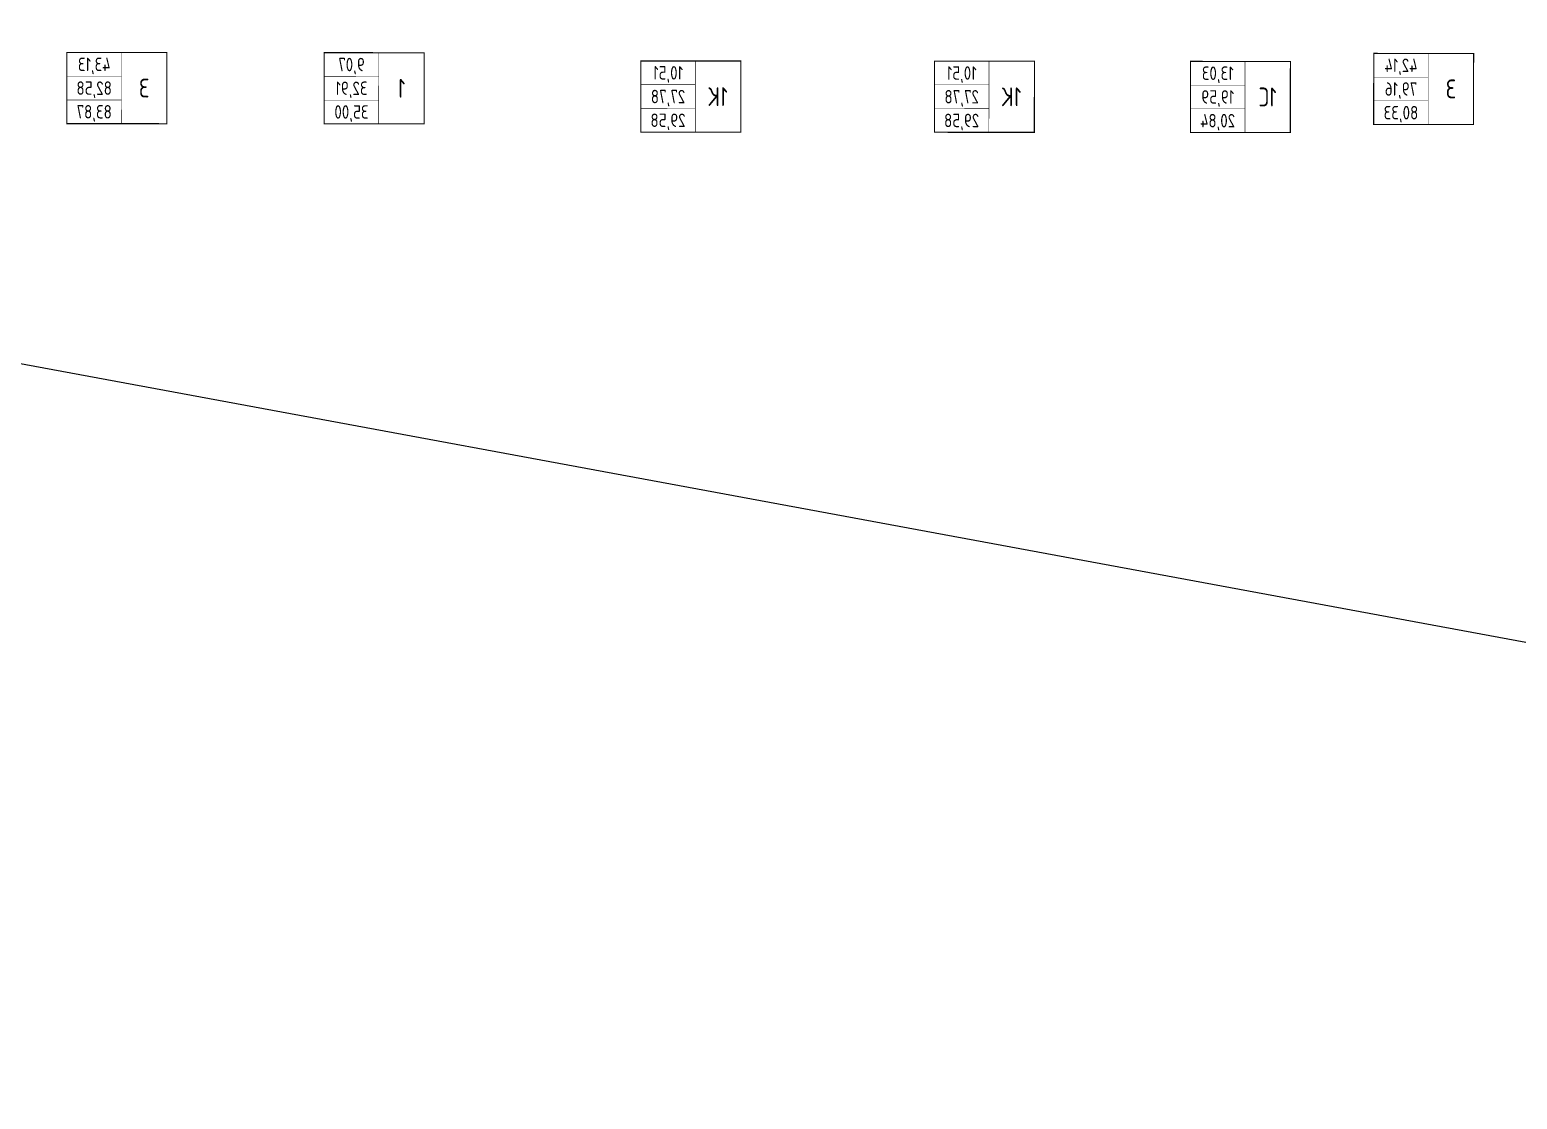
# Model space of a CAD drawing. Header units: millimetres. Extents: x 0 to 145404, y 0 to 194550.
# Drawn here: x 57322 to 84925, y 0 to 19848 of the extents above; entities that cross this region are included whole.
import ezdxf
from ezdxf.enums import TextEntityAlignment as Align

# ---------------------------------------------------------------- set-up
doc = ezdxf.new("R2010")
doc.units = ezdxf.units.MM
doc.styles.add('ГОСТ 2.304', font='CS_Gost2304.shx')

# ---------------------------------------------------------------- blocks, each defined once
blk = doc.blocks.new('A$C6e4c65f3')
blk.add_lwpolyline([(0, 24234), (12925, 130863), (16964, 130056), (17772, 132883), (17368, 134498), (14136, 134498), (13329, 135306), (18175, 175696), (32312, 189429), (145404, 191448), (145404, 163579), (143384, 112688), (138941, 63008), (130863, 0)], close=True)
blk = doc.blocks.new('Квартира 3К 10100 тип 1 перекидная')
at = {"ltscale": 75, "const_width": 20, "elevation": 0}
blk.add_lwpolyline([(-3942, -8400), (-2088, -8400), (-2088, -9720), (-3942, -9720)], close=True, dxfattribs=at)
at = {"ltscale": 75, "const_width": 8.8, "elevation": 227}
for points in [[(-3100, -8400), (-3100, -9720)], [(-2088, -8840), (-3100, -8840)], [(-2088, -9280), (-3100, -9280)]]:
    blk.add_lwpolyline(points, dxfattribs=at)
at = {"ltscale": 75, "style": 'ГОСТ 2.304'}
for s, height, p in [('42,14', 250, (-2594, -8620, 0)), ('3', 350, (-3521, -9060, 0)), ('79,16', 250, (-2594, -9060, 0)), ('80,33', 250, (-2594, -9500, 0))]:
    blk.add_text(s, height=height, dxfattribs=at).set_placement(p, align=Align.MIDDLE_CENTER)
blk = doc.blocks.new('Квартира 1С 3800 тип 3')
at = {"ltscale": 75, "const_width": 20}
blk.add_lwpolyline([(948, -8750), (2802, -8750), (2802, -10070), (948, -10070)], close=True, dxfattribs=at)
at = {"ltscale": 75, "const_width": 8.8, "elevation": 227}
for points in [[(1790, -8750), (1790, -10070)], [(2802, -9190), (1790, -9190)], [(2802, -9630), (1790, -9630)]]:
    blk.add_lwpolyline(points, dxfattribs=at)
at = {"ltscale": 75, "style": 'ГОСТ 2.304'}
for s, height, p in [('13,03', 250, (2296, -8970)), ('1С', 350, (1369, -9410)), ('19,59', 250, (2296, -9410)), ('20,84', 250, (2296, -9850))]:
    blk.add_text(s, height=height, dxfattribs=at).set_placement(p, align=Align.MIDDLE_CENTER)
blk = doc.blocks.new('Квартира 1К 5450 тип 5-3')
at = {"ltscale": 75, "const_width": 20, "elevation": 0}
blk.add_lwpolyline([(1897, -8750), (3752, -8750), (3752, -10070), (1897, -10070)], close=True, dxfattribs=at)
at = {"ltscale": 75, "const_width": 8.8, "elevation": 227}
for points in [[(2740, -8750), (2740, -10070)], [(3752, -9190), (2740, -9190)], [(3752, -9630), (2740, -9630)]]:
    blk.add_lwpolyline(points, dxfattribs=at)
at = {"ltscale": 75, "style": 'ГОСТ 2.304'}
for s, height, p in [('10,51', 250, (3246, -8970)), ('1К', 350, (2318, -9410)), ('27,78', 250, (3246, -9410)), ('29,58', 250, (3246, -9850))]:
    blk.add_text(s, height=height, dxfattribs=at).set_placement(p, align=Align.MIDDLE_CENTER)
blk = doc.blocks.new('Квартира 3К 10700 тип 1 перекидная')
at = {"ltscale": 75, "const_width": 20, "elevation": 0}
blk.add_lwpolyline([(2088, -8400), (3942, -8400), (3942, -9720), (2088, -9720)], close=True, dxfattribs=at)
at = {"ltscale": 75, "const_width": 8.8, "elevation": 227}
for points in [[(2930, -8400), (2930, -9720)], [(3942, -8840), (2930, -8840)], [(3942, -9280), (2930, -9280)]]:
    blk.add_lwpolyline(points, dxfattribs=at)
at = {"ltscale": 75, "style": 'ГОСТ 2.304'}
for s, height, p in [('43,13', 250, (3436, -8620, 0)), ('3', 350, (2509, -9060, 0)), ('82,58', 250, (3436, -9060, 0)), ('83,87', 250, (3436, -9500, 0))]:
    blk.add_text(s, height=height, dxfattribs=at).set_placement(p, align=Align.MIDDLE_CENTER)
blk = doc.blocks.new('Квартира 1К 5450 тип 5-2')
at = {"ltscale": 75, "const_width": 20, "elevation": 0}
blk.add_lwpolyline([(-3752, -8750), (-1897, -8750), (-1897, -10070), (-3752, -10070)], close=True, dxfattribs=at)
at = {"ltscale": 75, "const_width": 8.8, "elevation": 227}
for points in [[(-2909, -8750), (-2909, -10070)], [(-1897, -9190), (-2909, -9190)], [(-1897, -9630), (-2909, -9630)]]:
    blk.add_lwpolyline(points, dxfattribs=at)
at = {"ltscale": 75, "style": 'ГОСТ 2.304'}
for s, height, p in [('10,51', 250, (-2403, -8970)), ('1К', 350, (-3330, -9410)), ('27,78', 250, (-2403, -9410)), ('29,58', 250, (-2403, -9850))]:
    blk.add_text(s, height=height, dxfattribs=at).set_placement(p, align=Align.MIDDLE_CENTER)
blk = doc.blocks.new('Квартира 1К 6300 тип 38-1')
at = {"ltscale": 75, "const_width": 20, "elevation": 0}
blk.add_lwpolyline([(2323, -8600), (4177, -8600), (4177, -9920), (2323, -9920)], close=True, dxfattribs=at)
at = {"ltscale": 75, "const_width": 8.8, "elevation": 227}
for points in [[(3165, -8600), (3165, -9920)], [(4177, -9040), (3165, -9040)], [(4177, -9480), (3165, -9480)]]:
    blk.add_lwpolyline(points, dxfattribs=at)
at = {"ltscale": 75, "style": 'ГОСТ 2.304'}
for s, height, p in [('9,07', 250, (3671, -8820)), ('1', 350, (2744, -9260)), ('32,91', 250, (3671, -9260)), ('35,00', 250, (3671, -9700))]:
    blk.add_text(s, height=height, dxfattribs=at).set_placement(p, align=Align.MIDDLE_CENTER)
blk = doc.blocks.new('H_Section_2')
at = {"rotation": 56.96711930257281}
for name, p in [('Квартира 3К 10700 тип 1 перекидная', (4442, -8542, 0)), ('Квартира 1К 6300 тип 38-1', (1543, -12633, 0)), ('Квартира 1К 5450 тип 5-3', (-1428, -17202, 0)), ('Квартира 3К 10100 тип 1 перекидная', (-5491, -23817, 0)), ('Квартира 1К 5450 тип 5-2', (-1319, -17034, 0)), ('Квартира 1С 3800 тип 3', (-6470, -24957, 0))]:
    blk.add_blockref(name, p, dxfattribs=at)

msp = doc.modelspace()

# ---------------------------------------------------------------- block references
msp.add_blockref('A$C6e4c65f3', (0, 0))
at = {"xscale": -1, "rotation": 56.92792192093123}
msp.add_blockref('H_Section_2', (57225, 36206, 0), dxfattribs=at)

doc.saveas('drawing.dxf')
